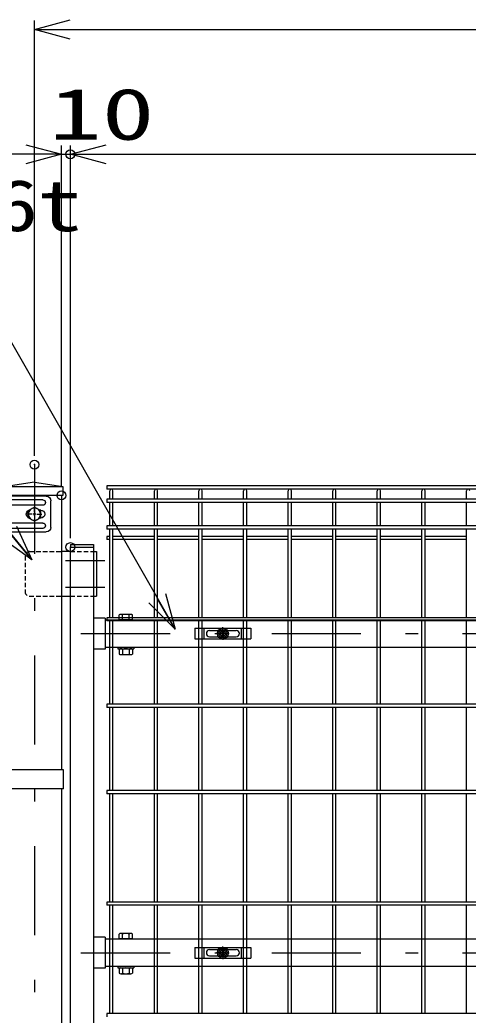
# Model space of a CAD drawing. Units: millimetres, scale not verified. Extents: x -4455 to 4455, y -3150 to 3150.
# Drawn here: x -2828 to -2325, y 366 to 1483 of the extents above; entities that cross this region are included whole.
import ezdxf
from ezdxf.enums import TextEntityAlignment as Align

# ---------------------------------------------------------------- set-up
doc = ezdxf.new("R2010")
doc.units = ezdxf.units.MM
doc.header["$LTSCALE"] = 20
doc.header["$PDMODE"] = 32
doc.header["$PDSIZE"] = 10
doc.linetypes.add('USER1', pattern=[10.7, 5, -2.5, 0.7, -2.5])
doc.linetypes.add('USER2', pattern=[0.375, 0.25, -0.125])
for name, color, linetype, lineweight in [('0-0_外形線', 7, 'Continuous', 25), ('0-1_寸法線', 4, 'Continuous', 25), ('0-2_0', 3, 'USER2', 25), ('0-4_扉横枠', 7, 'Continuous', 25), ('0-5_軸線', 2, 'USER1', 25), ('0-6_扉縦枠', 7, 'Continuous', 25), ('0-7_丁番', 3, 'Continuous', 25), ('0-B_LAYER06', 3, 'Continuous', 25), ('0-C_1', 7, 'Continuous', 25), ('0-D_継手', 3, 'Continuous', 25), ('0-E_2', 7, 'Continuous', 25), ('0-F_NER', 30, 'Continuous', 25), ('1-3_固定金具', 41, 'Continuous', 25)]:
    doc.layers.add(name, color=color, linetype=linetype, lineweight=lineweight)
doc.layers.add('0-3_DEFPOINTS', color=7, linetype='Continuous')
doc.styles.add('ＭＳ ゴシック', font='')
doc.styles.get('ＭＳ ゴシック').set_extended_font_data('MS Gothic')

# ---------------------------------------------------------------- blocks, each defined once
blk = doc.blocks.new('_Open30')
at = {"layer": '0-2_0', "color": 4, "linetype": 'Continuous'}
blk.add_line((0, 0), (-20, 0), dxfattribs=at)
blk.add_lwpolyline([(-20, 5.36), (0, 0), (-20, -5.36)], dxfattribs=at)
blk = doc.blocks.new('tu')
at = {"layer": '0-B_LAYER06'}
for p, q in [((141270.7, 81320.2), (141028.6, 81320.2)), ((141270.7, 81292.7), (141270.7, 81352.7)), ((141560.7, 81292.7), (141460.7, 81292.7)), ((141490.7, 81352.7), (142270.7, 81352.7)), ((141490.7, 81292.7), (141490.7, 81352.7)), ((141560.7, 81292.7), (141560.7, 81232.7)), ((141880.7, 81400.2), (141880.7, 81185.2)), ((142300.7, 81292.7), (142200.7, 81292.7)), ((142270.7, 81292.7), (142270.7, 81352.7)), ((142460.7, 81292.7), (142490.7, 81292.7)), ((142490.7, 81292.7), (142490.7, 81352.7)), ((142500.1, 81320.2), (142600.1, 81288.2)), ((139974.8, 80540.2), (139974.8, 81140.2)), ((140153.5, 81160.2), (140980.1, 81160.2)), ((140153.5, 81040.2), (140980.1, 81040.2)), ((140286.1, 80840.2), (140174.6, 80840.2)), ((140200.4, 80930.2), (140218.9, 80930.2)), ((140340.1, 81000.2), (140201.6, 80920.2)), ((140340.1, 81000.2), (140201.6, 80920.2)), ((140201.6, 80920.2), (140201.6, 80760.2)), ((140201.6, 80920.2), (140201.6, 80760.2)), ((140313.1, 80840.2), (140367.1, 80840.2)), ((140340.1, 80894.2), (140340.1, 81005.8)), ((140478.7, 80920.2), (140340.1, 81000.2)), ((140478.7, 80920.2), (140340.1, 81000.2)), ((140340.1, 80813.2), (140340.1, 80867.2)), ((140394.1, 80840.2), (140505.7, 80840.2)), ((140478.7, 80760.2), (140478.7, 80920.2)), ((140478.7, 80760.2), (140478.7, 80920.2)), ((140153.5, 80640.2), (140980.1, 80640.2)), ((140200.4, 80750.2), (140218.9, 80750.2)), ((140201.6, 80760.2), (140340.1, 80680.2)), ((140201.6, 80760.2), (140340.1, 80680.2)), ((140340.1, 80786.2), (140340.1, 80674.7)), ((140340.1, 80680.2), (140478.7, 80760.2)), ((140340.1, 80680.2), (140478.7, 80760.2)), ((140918.6, 80440.2), (140074.8, 80440.2)), ((140153.5, 80520.2), (140980.1, 80520.2)), ((140918.6, 80440.2), (141217.1, 80360.2)), ((142500.1, 80360.2), (142600.1, 80392.2)), ((142500.1, 80360.2), (141217.1, 80360.2))]:
    blk.add_line(p, q, dxfattribs=at)
for points in [[(141300.7, 81292.7), (141270.7, 81292.7), (141270.7, 81352.7)], [(141560.7, 81232.7), (142200.7, 81232.7), (142200.7, 81292.7)]]:
    blk.add_lwpolyline(points, dxfattribs=at)
blk.add_circle((140340.1, 80840.2), 138.6, dxfattribs=at)
blk.add_circle((140340.1, 80840.2), 138.6, dxfattribs=at)
for centre, radius, start, end in [((141894.4, 80840.2), 830.1, 144.67551, 215.32453), ((141380.7, 81250.7), 150, 42.83468, 137.16667), ((141380.7, 81203.3), 120, 48.1895, 131.81049), ((142380.7, 81250.7), 150, 42.83331, 137.16532), ((142380.7, 81203.3), 120, 48.1895, 131.81051), ((140074.8, 81140.2), 100, 90.00001, 179.99999), ((140153.5, 81100.2), 60, 90, 270), ((140980.1, 81100.2), 60, 270, 90), ((140200.4, 80840.2), 90, 90, 270), ((140435.6, 80840.2), 90, 299.99756, 60.00244), ((140153.5, 80580.2), 60, 90, 270), ((140980.1, 80580.2), 60, 270, 90), ((140074.8, 80540.2), 100, 180.00001, 270)]:
    blk.add_arc(centre, radius, start, end, dxfattribs=at)
at = {"layer": '0-D_継手'}
for p in [(141028.6, 81320.2), (140074.8, 81240.2)]:
    blk.add_line(p, (140975.1, 81240.2), dxfattribs=at)
at = {"layer": '0-E_2', "color": 3}
blk.add_line((142600.1, 80392.2), (142600.1, 81288.2), dxfattribs=at)
blk = doc.blocks.new('A$Cbe1bfa43')
at = {"layer": '1-3_固定金具'}
for p, q in [((0, 0), (1260, 0)), ((210, -240), (210, 0)), ((630, -80), (630, 22.9)), ((1050, -240), (1050, 0)), ((1260, 0), (1260, -240)), ((260, -120), (260.2, -120)), ((330, -50), (930, -50)), ((330, -190), (930, -190)), ((590, -120), (487.1, -120)), ((590, -120), (550, -120)), ((585.5, -112.8), (622.8, -112.8)), ((585.5, -127.2), (585.5, -112.8)), ((585.5, -112.8), (622.8, -112.8)), ((585.5, -127.2), (585.5, -112.8)), ((585.5, -112.8), (622.8, -112.8)), ((585.5, -127.2), (585.5, -112.8)), ((622.8, -127.2), (585.5, -127.2)), ((622.8, -127.2), (585.5, -127.2)), ((610, -120), (650, -120)), ((610, -120), (650, -120)), ((622.8, -112.8), (622.8, -75.5)), ((622.8, -112.8), (622.8, -75.5)), ((622.8, -112.8), (622.8, -75.5)), ((622.8, -112.8), (622.8, -75.5)), ((622.8, -112.8), (622.8, -75.5)), ((622.8, -112.8), (622.8, -75.5)), ((622.8, -75.5), (637.2, -75.5)), ((622.8, -75.5), (637.2, -75.5)), ((622.8, -75.5), (637.2, -75.5)), ((622.8, -75.5), (637.2, -75.5)), ((622.8, -75.5), (637.2, -75.5)), ((622.8, -75.5), (637.2, -75.5)), ((622.8, -164.5), (622.8, -127.2)), ((622.8, -164.5), (622.8, -127.2)), ((637.2, -164.5), (622.8, -164.5)), ((637.2, -164.5), (622.8, -164.5)), ((637.2, -164.5), (622.8, -164.5)), ((637.2, -164.5), (622.8, -164.5)), ((637.2, -164.5), (622.8, -164.5)), ((637.2, -164.5), (622.8, -164.5)), ((630, -80), (630, -40)), ((630, -140), (630, -100)), ((630, -140), (630, -100)), ((630, -160), (630, -200)), ((630, -160), (630, -262.9)), ((637.2, -75.5), (637.2, -112.8)), ((637.2, -75.5), (637.2, -112.8)), ((637.2, -75.5), (637.2, -112.8)), ((637.2, -75.5), (637.2, -112.8)), ((637.2, -75.5), (637.2, -112.8)), ((637.2, -112.8), (674.5, -112.8)), ((637.2, -112.8), (674.5, -112.8)), ((637.2, -112.8), (674.5, -112.8)), ((637.2, -127.2), (637.2, -164.5)), ((674.5, -127.2), (637.2, -127.2)), ((637.2, -127.2), (637.2, -164.5)), ((674.5, -127.2), (637.2, -127.2)), ((637.2, -127.2), (637.2, -164.5)), ((674.5, -127.2), (637.2, -127.2)), ((670, -120), (710, -120)), ((670, -120), (772.9, -120)), ((674.5, -112.8), (674.5, -127.2)), ((674.5, -112.8), (674.5, -127.2)), ((674.5, -112.8), (674.5, -127.2)), ((1004, -120), (1004.2, -120))]:
    blk.add_line(p, q, dxfattribs=at)
for points in [[(0, 0), (0, -240), (1260, -240)], [(585.5, -127.2), (585.5, -112.8), (622.8, -112.8)], [(585.5, -127.2), (585.5, -112.8), (622.8, -112.8)], [(585.5, -127.2), (585.5, -112.8), (622.8, -112.8)], [(622.8, -164.5), (622.8, -127.2), (585.5, -127.2)], [(622.8, -164.5), (622.8, -127.2), (585.5, -127.2)], [(622.8, -164.5), (622.8, -127.2), (585.5, -127.2)], [(622.8, -164.5), (622.8, -127.2), (585.5, -127.2)], [(637.2, -75.5), (637.2, -112.8), (674.5, -112.8), (674.5, -127.2)], [(637.2, -112.8), (674.5, -112.8), (674.5, -127.2)], [(637.2, -112.8), (674.5, -112.8), (674.5, -127.2)], [(674.5, -127.2), (637.2, -127.2), (637.2, -164.5)], [(674.5, -127.2), (637.2, -127.2), (637.2, -164.5)], [(674.5, -127.2), (637.2, -127.2), (637.2, -164.5)]]:
    blk.add_lwpolyline(points, dxfattribs=at)
for radius in [122.9, 122.9, 122.9, 122.9, 122.9, 122.9, 91.9, 91.9, 91.9, 91.9, 91.9, 91.9, 60]:
    blk.add_circle((630, -120), radius, dxfattribs=at)
for centre, start, end in [((330, -120), 90, 180), ((330, -120), 180, 270), ((930, -120), 0, 90), ((930, -120), 270, 0)]:
    blk.add_arc(centre, 70, start, end, dxfattribs=at)

msp = doc.modelspace()

# ---------------------------------------------------------------- linework, layer by layer
at = {"layer": '0-0_外形線'}
for p, q in [((-2811.45, 964.15), (-2779.7, 959.48)), ((-2779.7, 949.47), (-2843.2, 949.47)), ((-2781.2, 949.47), (-2781.2, 641.48)), ((-2779.7, 959.48), (-2779.7, 949.47)), ((-2781.2, 620.48), (-2781.2, 145.97))]:
    msp.add_line(p, q, dxfattribs=at)
msp.add_lwpolyline([(-2811.45, 964.15), (-2843.2, 959.47), (-2779.7, 959.48)], dxfattribs=at)
at = {"layer": '0-1_寸法線'}
for p, q in [((-2811.45, 994.04), (-2811.45, 1482.19)), ((-2771.45, 1472.19), (-1651.45, 1472.19)), ((-2781.2, 959.47), (-2781.2, 1342.19)), ((-2771.2, 901.47), (-2771.2, 1342.19)), ((-2771.2, 901.47), (-2771.2, 1342.19)), ((-2821.2, 1332.19), (-2861.2, 1332.19)), ((-2781.2, 1332.19), (-2771.2, 1332.19)), ((-2731.2, 1332.19), (-1719.2, 1332.19)), ((-2731.2, 1332.19), (-2691.2, 1332.19))]:
    msp.add_line(p, q, dxfattribs=at)
for points in [[(-3643.14, 1229.72), (-2899.69, 1229.72), (-2654.79, 801.26)], [(-3242.35, 1118.83), (-3010.72, 1118.83), (-2815.63, 878.87)]]:
    msp.add_lwpolyline(points, dxfattribs=at)
at = {"layer": '0-3_DEFPOINTS'}
for p in [(-2771.2, 1332.19), (-2811.45, 984.04), (-2781.2, 949.47), (-2771.2, 891.47)]:
    msp.add_point(p, dxfattribs=at)
at = {"layer": '0-4_扉横枠'}
for p, q in [((-2716.5, 809.97), (-2716.5, 815.43)), ((-2703.37, 815.98), (-2714.62, 815.98)), ((-2712.75, 809.97), (-2712.75, 815.43)), ((-2705.25, 809.97), (-2705.25, 815.43)), ((-2701.5, 809.97), (-2701.5, 815.43)), ((-2732.2, 811.92), (-2745.2, 811.92)), ((-2732.2, 811.92), (-2732.2, 777.02)), ((-2732.2, 809.97), (-1718.2, 809.97)), ((-2701.5, 809.97), (-2716.5, 809.97)), ((-2732.2, 777.02), (-2745.2, 777.02)), ((-1718.2, 778.97), (-2732.2, 778.97)), ((-2718, 778.97), (-2718, 777.37)), ((-2718, 777.37), (-2700, 777.37)), ((-2716.5, 776.82), (-2716.5, 771.43)), ((-2714.62, 777.37), (-2703.37, 777.37)), ((-2714.62, 770.87), (-2703.37, 770.87)), ((-2712.75, 776.82), (-2712.75, 771.43)), ((-2705.25, 776.82), (-2705.25, 771.43)), ((-2701.5, 776.82), (-2701.5, 771.43)), ((-2700, 778.97), (-2700, 777.37)), ((-2703.37, 457.98), (-2714.62, 457.98)), ((-2732.2, 453.92), (-2745.2, 453.92)), ((-2732.2, 453.92), (-2732.2, 419.02)), ((-2732.2, 451.97), (-1718.2, 451.97)), ((-2716.5, 451.97), (-2716.5, 457.43)), ((-2701.5, 451.97), (-2716.5, 451.97)), ((-2712.75, 451.97), (-2712.75, 457.43)), ((-2705.25, 451.97), (-2705.25, 457.43)), ((-2701.5, 451.97), (-2701.5, 457.43)), ((-2732.2, 419.02), (-2745.2, 419.02)), ((-1718.2, 420.97), (-2732.2, 420.97)), ((-2718, 420.97), (-2718, 419.37)), ((-2718, 419.37), (-2700, 419.37)), ((-2716.5, 418.82), (-2716.5, 413.43)), ((-2714.62, 419.37), (-2703.37, 419.37)), ((-2712.75, 418.82), (-2712.75, 413.43)), ((-2705.25, 418.82), (-2705.25, 413.43)), ((-2701.5, 418.82), (-2701.5, 413.43)), ((-2700, 420.97), (-2700, 419.37)), ((-2714.62, 412.87), (-2703.37, 412.87))]:
    msp.add_line(p, q, dxfattribs=at)
for centre, radius, start, end in [((-2714.62, 812.52), 3.46, 57.13278, 122.86722), ((-2709, 802.99), 12.99, 73.22135, 106.77865), ((-2703.37, 812.52), 3.46, 57.13278, 122.86722), ((-2714.62, 773.92), 3.46, 57.13278, 122.86722), ((-2714.62, 774.33), 3.46, 237.13278, 302.86722), ((-2709, 764.38), 12.99, 73.22135, 106.77865), ((-2709, 783.87), 12.99, 253.22135, 286.77865), ((-2703.37, 773.92), 3.46, 57.13278, 122.86722), ((-2703.37, 774.33), 3.46, 237.13278, 302.86722), ((-2714.62, 454.52), 3.46, 57.13278, 122.86722), ((-2709, 444.99), 12.99, 73.22135, 106.77865), ((-2703.37, 454.52), 3.46, 57.13278, 122.86722), ((-2714.62, 415.92), 3.46, 57.13278, 122.86722), ((-2714.62, 416.33), 3.46, 237.13278, 302.86722), ((-2709, 406.38), 12.99, 73.22135, 106.77865), ((-2709, 425.87), 12.99, 253.22135, 286.77865), ((-2703.37, 415.92), 3.46, 57.13278, 122.86722), ((-2703.37, 416.33), 3.46, 237.13278, 302.86722)]:
    msp.add_arc(centre, radius, start, end, dxfattribs=at)
at = {"layer": '0-5_軸線'}
for p, q in [((-2811.45, 984.04), (-2811.45, -1239.46)), ((-2776.85, 876.47), (-2732.65, 876.47)), ((-2776.85, 846.47), (-2732.65, 846.47)), ((-2759.3, 794.47), (-1688.1, 794.47)), ((-2759.3, 436.47), (-1688.1, 436.47))]:
    msp.add_line(p, q, dxfattribs=at)
at = {"layer": '0-6_扉縦枠'}
for p, q in [((-2771.2, 894.47), (-2745.2, 894.47)), ((-2771.2, 894.47), (-2771.2, 891.47)), ((-2745.2, 894.47), (-2745.2, 891.47)), ((-2771.2, -819.53), (-2771.2, 891.47)), ((-2771.2, 891.47), (-2745.2, 891.47)), ((-2745.2, 891.47), (-2745.2, 5.93))]:
    msp.add_line(p, q, dxfattribs=at)
at = {"layer": '0-7_丁番', "color": 4, "linetype": 'USER2'}
for p, q in [((-2817, 886.47), (-2781.2, 886.47)), ((-2771.2, 886.47), (-2745.2, 886.47)), ((-2822, 881.47), (-2822, 841.47)), ((-2817, 836.47), (-2781.2, 836.47)), ((-2771.2, 836.47), (-2745.2, 836.47))]:
    msp.add_line(p, q, dxfattribs=at)
at = {"layer": '0-7_丁番'}
for p, q in [((-2771.2, 886.47), (-2781.2, 886.47)), ((-2745.2, 886.47), (-2742, 886.47)), ((-2745.2, 886.47), (-2745.2, 836.47)), ((-2742, 886.47), (-2742, 836.47)), ((-2781.2, 836.47), (-2771.2, 836.47)), ((-2745.2, 836.47), (-2742, 836.47))]:
    msp.add_line(p, q, dxfattribs=at)
at = {"layer": '0-7_丁番', "color": 4, "linetype": 'USER2'}
for centre, start, end in [((-2817, 881.47), 90, 180), ((-2817, 841.47), 180, 270)]:
    msp.add_arc(centre, 5, start, end, dxfattribs=at)
at = {"layer": '0-B_LAYER06'}
for p, q in [((-2778.9, 641.48), (-2888.45, 641.48)), ((-2778.9, 620.48), (-2778.9, 641.48)), ((-2778.9, 620.48), (-2888.45, 620.48))]:
    msp.add_line(p, q, dxfattribs=at)
at = {"layer": '0-C_1'}
msp.add_line((-2797.96, 949.47), (-2836.07, 949.47), dxfattribs=at)
at = {"layer": '0-F_NER'}
for p, q in [((-1720.2, 960.08), (-2730.2, 960.08)), ((-2730.2, 960.08), (-2730.2, 956.48)), ((-1720.2, 956.48), (-2730.2, 956.48)), ((-2727, 945.18), (-2727, 954.68)), ((-2723.4, 945.18), (-2723.4, 954.68)), ((-2677, 945.18), (-2677, 954.68)), ((-2673.4, 945.18), (-2673.4, 954.68)), ((-2627, 945.18), (-2627, 954.68)), ((-2623.4, 945.18), (-2623.4, 954.68)), ((-2577, 945.18), (-2577, 954.68)), ((-2573.4, 945.18), (-2573.4, 954.68)), ((-2527, 945.18), (-2527, 954.68)), ((-2523.4, 945.18), (-2523.4, 954.68)), ((-2477, 945.18), (-2477, 954.68)), ((-2473.4, 945.18), (-2473.4, 954.68)), ((-2427, 945.18), (-2427, 954.68)), ((-2423.4, 945.18), (-2423.4, 954.68)), ((-2377, 945.18), (-2377, 954.68)), ((-2373.4, 945.18), (-2373.4, 954.68)), ((-2327, 945.18), (-2327, 954.68)), ((-1720.2, 945.18), (-2730.2, 945.18)), ((-2730.2, 945.18), (-2730.2, 941.58)), ((-1720.2, 941.58), (-2730.2, 941.58)), ((-2727, 915.38), (-2727, 941.58)), ((-2723.4, 915.38), (-2723.4, 941.58)), ((-2677, 915.38), (-2677, 941.58)), ((-2673.4, 915.38), (-2673.4, 941.58)), ((-2627, 915.38), (-2627, 941.58)), ((-2623.4, 915.38), (-2623.4, 941.58)), ((-2577, 915.38), (-2577, 941.58)), ((-2573.4, 915.38), (-2573.4, 941.58)), ((-2527, 915.38), (-2527, 941.58)), ((-2523.4, 915.38), (-2523.4, 941.58)), ((-2477, 915.38), (-2477, 941.58)), ((-2473.4, 915.38), (-2473.4, 941.58)), ((-2427, 915.38), (-2427, 941.58)), ((-2423.4, 915.38), (-2423.4, 941.58)), ((-2377, 915.38), (-2377, 941.58)), ((-2373.4, 915.38), (-2373.4, 941.58)), ((-2327, 915.38), (-2327, 941.58)), ((-1720.2, 915.38), (-2730.2, 915.38)), ((-2730.2, 915.38), (-2730.2, 911.78)), ((-1720.2, 911.78), (-2730.2, 911.78)), ((-2727, 812.28), (-2727, 911.78)), ((-2723.4, 812.28), (-2723.4, 911.78)), ((-2677, 812.28), (-2677, 911.78)), ((-2673.4, 812.28), (-2673.4, 911.78)), ((-2627, 812.28), (-2627, 911.78)), ((-2623.4, 812.28), (-2623.4, 911.78)), ((-2577, 812.28), (-2577, 911.78)), ((-2573.4, 812.28), (-2573.4, 911.78)), ((-2527, 812.28), (-2527, 911.78)), ((-2523.4, 812.28), (-2523.4, 911.78)), ((-2477, 812.28), (-2477, 911.78)), ((-2473.4, 812.28), (-2473.4, 911.78)), ((-2427, 812.28), (-2427, 911.78)), ((-2423.4, 812.28), (-2423.4, 911.78)), ((-2377, 812.28), (-2377, 911.78)), ((-2373.4, 812.28), (-2373.4, 911.78)), ((-2327, 812.28), (-2327, 911.78)), ((-2727, 903.52), (-2730.2, 903.52)), ((-2730.2, 903.52), (-2730.2, 899.92)), ((-2727, 899.92), (-2730.2, 899.92)), ((-2677, 903.52), (-2723.4, 903.52)), ((-2677, 899.92), (-2723.4, 899.92)), ((-2627, 903.52), (-2673.4, 903.52)), ((-2627, 899.92), (-2673.4, 899.92)), ((-2577, 903.52), (-2623.4, 903.52)), ((-2577, 899.92), (-2623.4, 899.92)), ((-2527, 903.52), (-2573.4, 903.52)), ((-2527, 899.92), (-2573.4, 899.92)), ((-2477, 903.52), (-2523.4, 903.52)), ((-2477, 899.92), (-2523.4, 899.92)), ((-2427, 903.52), (-2473.4, 903.52)), ((-2427, 899.92), (-2473.4, 899.92)), ((-2377, 903.52), (-2423.4, 903.52)), ((-2377, 899.92), (-2423.4, 899.92)), ((-2327, 903.52), (-2373.4, 903.52)), ((-2327, 899.92), (-2373.4, 899.92)), ((-1720.2, 808.68), (-2730.2, 808.68)), ((-2727, 715.28), (-2727, 808.68)), ((-2723.4, 715.28), (-2723.4, 808.68)), ((-2677, 715.28), (-2677, 808.68)), ((-2673.4, 715.28), (-2673.4, 808.68)), ((-2627, 715.28), (-2627, 808.68)), ((-2623.4, 715.28), (-2623.4, 808.68)), ((-2577, 715.28), (-2577, 808.68)), ((-2573.4, 715.28), (-2573.4, 808.68)), ((-2527, 715.28), (-2527, 808.68)), ((-2523.4, 715.28), (-2523.4, 808.68)), ((-2477, 715.28), (-2477, 808.68)), ((-2473.4, 715.28), (-2473.4, 808.68)), ((-2427, 715.28), (-2427, 808.68)), ((-2423.4, 715.28), (-2423.4, 808.68)), ((-2377, 715.28), (-2377, 808.68)), ((-2373.4, 715.28), (-2373.4, 808.68)), ((-2327, 715.28), (-2327, 808.68)), ((-1720.2, 711.68), (-2730.2, 711.68)), ((-2727, 618.28), (-2727, 711.68)), ((-2723.4, 618.28), (-2723.4, 711.68)), ((-2677, 618.28), (-2677, 711.68)), ((-2673.4, 618.28), (-2673.4, 711.68)), ((-2627, 618.28), (-2627, 711.68)), ((-2623.4, 618.28), (-2623.4, 711.68)), ((-2577, 618.28), (-2577, 711.68)), ((-2573.4, 618.28), (-2573.4, 711.68)), ((-2527, 618.28), (-2527, 711.68)), ((-2523.4, 618.28), (-2523.4, 711.68)), ((-2477, 618.28), (-2477, 711.68)), ((-2473.4, 618.28), (-2473.4, 711.68)), ((-2427, 618.28), (-2427, 711.68)), ((-2423.4, 618.28), (-2423.4, 711.68)), ((-2377, 618.28), (-2377, 711.68)), ((-2373.4, 618.28), (-2373.4, 711.68)), ((-2327, 618.28), (-2327, 711.68)), ((-1720.2, 614.68), (-2730.2, 614.68)), ((-2727, 493.28), (-2727, 614.68)), ((-2723.4, 493.28), (-2723.4, 614.68)), ((-2677, 493.28), (-2677, 614.68)), ((-2673.4, 493.28), (-2673.4, 614.68)), ((-2627, 493.28), (-2627, 614.68)), ((-2623.4, 493.28), (-2623.4, 614.68)), ((-2577, 493.28), (-2577, 614.68)), ((-2573.4, 493.28), (-2573.4, 614.68)), ((-2527, 493.28), (-2527, 614.68)), ((-2523.4, 493.28), (-2523.4, 614.68)), ((-2477, 493.28), (-2477, 614.68)), ((-2473.4, 493.28), (-2473.4, 614.68)), ((-2427, 493.28), (-2427, 614.68)), ((-2423.4, 493.28), (-2423.4, 614.68)), ((-2377, 493.28), (-2377, 614.68)), ((-2373.4, 493.28), (-2373.4, 614.68)), ((-2327, 493.28), (-2327, 614.68)), ((-1720.2, 489.68), (-2730.2, 489.68)), ((-2727, 368.28), (-2727, 489.68)), ((-2723.4, 368.28), (-2723.4, 489.68)), ((-2677, 368.28), (-2677, 489.68)), ((-2673.4, 368.28), (-2673.4, 489.68)), ((-2627, 368.28), (-2627, 489.68)), ((-2623.4, 368.28), (-2623.4, 489.68)), ((-2577, 368.28), (-2577, 489.68)), ((-2573.4, 368.28), (-2573.4, 489.68)), ((-2527, 368.28), (-2527, 489.68)), ((-2523.4, 368.28), (-2523.4, 489.68)), ((-2477, 368.28), (-2477, 489.68)), ((-2473.4, 368.28), (-2473.4, 489.68)), ((-2427, 368.28), (-2427, 489.68)), ((-2423.4, 368.28), (-2423.4, 489.68)), ((-2377, 368.28), (-2377, 489.68)), ((-2373.4, 368.28), (-2373.4, 489.68)), ((-2327, 368.28), (-2327, 489.68))]:
    msp.add_line(p, q, dxfattribs=at)
for points in [[(-1720.2, 812.28), (-2730.2, 812.28), (-2730.2, 808.68)], [(-1720.2, 715.28), (-2730.2, 715.28), (-2730.2, 711.68)], [(-1720.2, 618.28), (-2730.2, 618.28), (-2730.2, 614.68)], [(-1720.2, 493.28), (-2730.2, 493.28), (-2730.2, 489.68)], [(-1720.2, 368.28), (-2730.2, 368.28), (-2730.2, 364.68)]]:
    msp.add_lwpolyline(points, dxfattribs=at)
for centre in [(-2725.2, 954.68), (-2675.2, 954.68), (-2625.2, 954.68), (-2575.2, 954.68), (-2525.2, 954.68), (-2475.2, 954.68), (-2425.2, 954.68), (-2375.2, 954.68), (-2325.2, 954.68)]:
    msp.add_arc(centre, 1.8, 0, 180, dxfattribs=at)

# ---------------------------------------------------------------- block references
at = {"layer": '0-1_寸法線', "xscale": 2, "yscale": 2}
for p, rotation in [((-2811.45, 1472.19), 180), ((-2771.2, 1332.19), 180), ((-2771.2, 1332.19), 180), ((-2814.36, 877.32), 309.397), ((-2653.79, 799.53), 299.95306)]:
    msp.add_blockref('_Open30', p, dxfattribs=dict(at, rotation=rotation))
msp.add_blockref('_Open30', (-2781.2, 1332.19), dxfattribs=at)
at = {"layer": '0-D_継手', "xscale": -0.05, "yscale": 0.05}
msp.add_blockref('tu', (4205.56, -3113.54), dxfattribs=at)
at = {"layer": '1-3_固定金具', "xscale": 0.05, "yscale": 0.05}
for p in [(-2631.7, 800.47), (-2631.7, 442.47)]:
    msp.add_blockref('A$Cbe1bfa43', p, dxfattribs=at)

# ---------------------------------------------------------------- texts
at = {"layer": '0-1_寸法線', "color": 2, "style": 'ＭＳ ゴシック'}
for s, width, p in [('10', 1.5, (-2794.86, 1331.09)), ('門扉横枠 31x31x1.6t', 1.25, (-3692.84, 1228.62))]:
    msp.add_text(s, height=57.77, dxfattribs=dict(at, width=width)).set_placement(p, align=Align.BOTTOM_LEFT)

doc.saveas('drawing.dxf')
